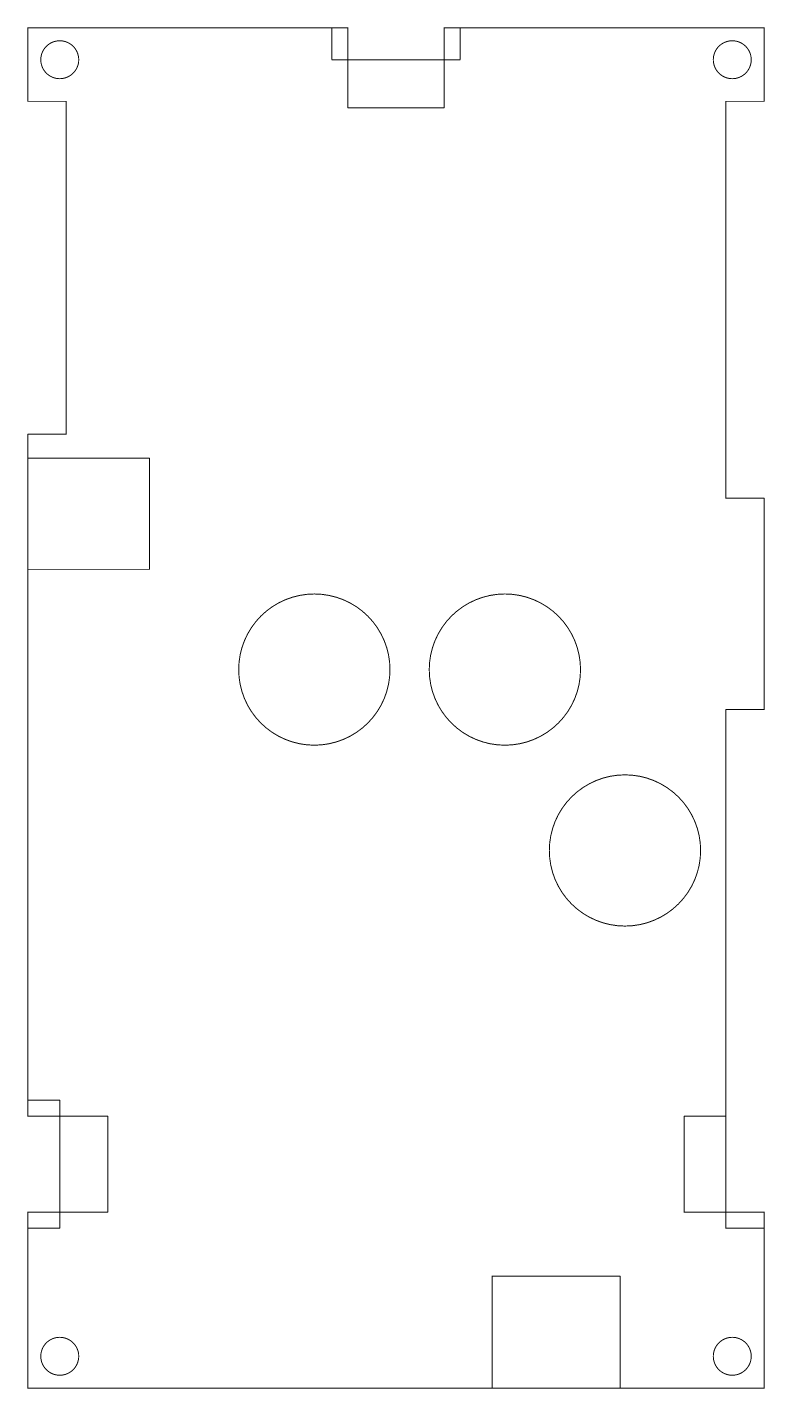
# Model space of a CAD drawing. Header units: inches. Extents: x 0 to 2.3, y 0 to 4.25.
import ezdxf

# ---------------------------------------------------------------- set-up
doc = ezdxf.new("R2010")
doc.units = ezdxf.units.IN
doc.header["$MEASUREMENT"] = 0
doc.layers.add('Mechanical102', color=56, linetype='Continuous')
doc.layers.add('Mechanical103', color=56, linetype='Continuous')

msp = doc.modelspace()

# ---------------------------------------------------------------- linework, layer by layer
at = {"layer": 'Mechanical102', "const_width": 0.003}
for points in [[(0, 4.02), (0, 4.25)], [(0, 4.25), (0.95, 4.25)], [(0.95, 4.15), (0.95, 4.25)], [(1.35, 4.15), (1.35, 4.25)], [(1.35, 4.25), (2.3, 4.25)], [(2.3, 4.02), (2.3, 4.25)], [(0.95, 4.15), (1.35, 4.15)], [(0, 4.02), (0.12, 4.02)], [(0.12, 2.98), (0.12, 4.02)], [(2.18, 4.02), (2.18, 2.78)], [(2.18, 4.02), (2.3, 4.02)], [(0, 0.9), (0, 2.98)], [(0, 2.98), (0.12, 2.98)], [(2.18, 2.78), (2.3, 2.78)], [(2.3, 2.12), (2.3, 2.78)], [(2.18, 2.12), (2.3, 2.12)], [(2.18, 2.12), (2.18, 0.5)], [(0, 0.9), (0.1, 0.9)], [(0.1, 0.5), (0.1, 0.9)], [(0, 0.5), (0.1, 0.5)], [(0, 0), (0, 0.5)], [(2.18, 0.5), (2.3, 0.5)], [(2.3, 0), (2.3, 0.5)], [(1.45, 0), (1.45, 0.35)], [(1.45, 0.35), (1.85, 0.35)], [(1.85, 0), (1.85, 0.35)], [(0, 0), (1.45, 0)], [(1.85, 0), (2.3, 0)]]:
    msp.add_lwpolyline(points, dxfattribs=at)
at = {"layer": 'Mechanical102'}
for points, const_width in [([(-0.0008, 4.25, 1), (0.0008, 4.25, 1)], 0.0015), ([(-0.0008, 4.25, 1), (0.0008, 4.25, 1)], 0.0015), ([(0.1593, 4.15, 1), (0.0408, 4.15, 1)], 0.003), ([(0.9493, 4.25, 1), (0.9507, 4.25, 1)], 0.0015), ([(0.9493, 4.25, 1), (0.9507, 4.25, 1)], 0.0015), ([(1.3493, 4.25, 1), (1.3507, 4.25, 1)], 0.0015), ([(1.3493, 4.25, 1), (1.3507, 4.25, 1)], 0.0015), ([(2.2593, 4.15, 1), (2.1408, 4.15, 1)], 0.003), ([(2.2992, 4.25, 1), (2.3007, 4.25, 1)], 0.0015), ([(2.2992, 4.25, 1), (2.3007, 4.25, 1)], 0.0015), ([(0.04, 4.15, 1), (0.0415, 4.15, 1)], 0.0015), ([(0.1585, 4.15, 1), (0.16, 4.15, 1)], 0.0015), ([(0.9493, 4.15, 1), (0.9507, 4.15, 1)], 0.0015), ([(0.9493, 4.15, 1), (0.9507, 4.15, 1)], 0.0015), ([(1.3493, 4.15, 1), (1.3507, 4.15, 1)], 0.0015), ([(1.3493, 4.15, 1), (1.3507, 4.15, 1)], 0.0015), ([(2.14, 4.15, 1), (2.1415, 4.15, 1)], 0.0015), ([(2.2585, 4.15, 1), (2.26, 4.15, 1)], 0.0015), ([(-0.0008, 4.02, 1), (0.0008, 4.02, 1)], 0.0015), ([(-0.0008, 4.02, 1), (0.0008, 4.02, 1)], 0.0015), ([(0.1192, 4.02, 1), (0.1207, 4.02, 1)], 0.0015), ([(0.1192, 4.02, 1), (0.1207, 4.02, 1)], 0.0015), ([(2.1792, 4.02, 1), (2.1807, 4.02, 1)], 0.0015), ([(2.1792, 4.02, 1), (2.1807, 4.02, 1)], 0.0015), ([(2.2992, 4.02, 1), (2.3007, 4.02, 1)], 0.0015), ([(2.2992, 4.02, 1), (2.3007, 4.02, 1)], 0.0015), ([(-0.0008, 2.98, 1), (0.0008, 2.98, 1)], 0.0015), ([(-0.0008, 2.98, 1), (0.0008, 2.98, 1)], 0.0015), ([(0.1192, 2.98, 1), (0.1207, 2.98, 1)], 0.0015), ([(0.1192, 2.98, 1), (0.1207, 2.98, 1)], 0.0015), ([(2.1792, 2.78, 1), (2.1807, 2.78, 1)], 0.0015), ([(2.1792, 2.78, 1), (2.1807, 2.78, 1)], 0.0015), ([(2.2992, 2.78, 1), (2.3007, 2.78, 1)], 0.0015), ([(2.2992, 2.78, 1), (2.3007, 2.78, 1)], 0.0015), ([(1.1312, 2.245, 1), (0.6588, 2.245, 1)], 0.003), ([(1.7262, 2.245, 1), (1.2538, 2.245, 1)], 0.003), ([(0.658, 2.245, 1), (0.6595, 2.245, 1)], 0.0015), ([(1.1305, 2.245, 1), (1.132, 2.245, 1)], 0.0015), ([(1.253, 2.245, 1), (1.2545, 2.245, 1)], 0.0015), ([(1.7255, 2.245, 1), (1.727, 2.245, 1)], 0.0015), ([(2.1792, 2.12, 1), (2.1807, 2.12, 1)], 0.0015), ([(2.1792, 2.12, 1), (2.1807, 2.12, 1)], 0.0015), ([(2.2992, 2.12, 1), (2.3007, 2.12, 1)], 0.0015), ([(2.2992, 2.12, 1), (2.3007, 2.12, 1)], 0.0015), ([(2.1012, 1.68, 1), (1.6288, 1.68, 1)], 0.003), ([(1.628, 1.68, 1), (1.6295, 1.68, 1)], 0.0015), ([(2.1005, 1.68, 1), (2.102, 1.68, 1)], 0.0015), ([(-0.0008, 0.9, 1), (0.0008, 0.9, 1)], 0.0015), ([(-0.0008, 0.9, 1), (0.0008, 0.9, 1)], 0.0015), ([(0.0993, 0.9, 1), (0.1008, 0.9, 1)], 0.0015), ([(0.0993, 0.9, 1), (0.1008, 0.9, 1)], 0.0015), ([(-0.0008, 0.5, 1), (0.0008, 0.5, 1)], 0.0015), ([(-0.0008, 0.5, 1), (0.0008, 0.5, 1)], 0.0015), ([(0.0993, 0.5, 1), (0.1008, 0.5, 1)], 0.0015), ([(0.0993, 0.5, 1), (0.1008, 0.5, 1)], 0.0015), ([(2.1792, 0.5, 1), (2.1807, 0.5, 1)], 0.0015), ([(2.1792, 0.5, 1), (2.1807, 0.5, 1)], 0.0015), ([(2.2992, 0.5, 1), (2.3007, 0.5, 1)], 0.0015), ([(2.2992, 0.5, 1), (2.3007, 0.5, 1)], 0.0015), ([(1.4492, 0.35, 1), (1.4507, 0.35, 1)], 0.0015), ([(1.4492, 0.35, 1), (1.4507, 0.35, 1)], 0.0015), ([(1.8493, 0.35, 1), (1.8507, 0.35, 1)], 0.0015), ([(1.8493, 0.35, 1), (1.8507, 0.35, 1)], 0.0015), ([(0.1593, 0.1, 1), (0.0408, 0.1, 1)], 0.003), ([(2.2593, 0.1, 1), (2.1408, 0.1, 1)], 0.003), ([(0.04, 0.1, 1), (0.0415, 0.1, 1)], 0.0015), ([(0.1585, 0.1, 1), (0.16, 0.1, 1)], 0.0015), ([(2.14, 0.1, 1), (2.1415, 0.1, 1)], 0.0015), ([(2.2585, 0.1, 1), (2.26, 0.1, 1)], 0.0015), ([(-0.0008, 0, 1), (0.0008, 0, 1)], 0.0015), ([(-0.0008, 0, 1), (0.0008, 0, 1)], 0.0015), ([(1.4492, 0, 1), (1.4507, 0, 1)], 0.0015), ([(1.4492, 0, 1), (1.4507, 0, 1)], 0.0015), ([(1.8493, 0, 1), (1.8507, 0, 1)], 0.0015), ([(1.8493, 0, 1), (1.8507, 0, 1)], 0.0015), ([(2.2992, 0, 1), (2.3007, 0, 1)], 0.0015), ([(2.2992, 0, 1), (2.3007, 0, 1)], 0.0015)]:
    msp.add_lwpolyline(points, format="xyb", close=True, dxfattribs=dict(at, const_width=const_width))
at = {"layer": 'Mechanical103', "const_width": 0.003}
for points in [[(0, 4.02), (0, 4.25)], [(0, 4.25), (1, 4.25)], [(1, 4), (1, 4.25)], [(1.3, 4), (1.3, 4.25)], [(1.3, 4.25), (2.3, 4.25)], [(2.3, 4.02), (2.3, 4.25)], [(0, 4.02), (0.12, 4.02)], [(0.12, 2.98), (0.12, 4.02)], [(1, 4), (1.3, 4)], [(2.18, 4.02), (2.3, 4.02)], [(2.18, 4.02), (2.18, 2.78)], [(0, 2.98), (0.12, 2.98)], [(0, 2.905), (0, 2.98)], [(0, 2.905), (0.38, 2.905)], [(0.38, 2.5582), (0.38, 2.905)], [(2.18, 2.78), (2.3, 2.78)], [(2.3, 2.12), (2.3, 2.78)], [(0, 2.5582), (0.38, 2.5582)], [(0, 0.85), (0, 2.5582)], [(2.18, 2.12), (2.3, 2.12)], [(2.18, 0.85), (2.18, 2.12)], [(0, 0.85), (0.25, 0.85)], [(0.25, 0.55), (0.25, 0.85)], [(2.05, 0.85), (2.18, 0.85)], [(2.05, 0.55), (2.05, 0.85)], [(0, 0), (0, 0.55)], [(0, 0.55), (0.25, 0.55)], [(2.05, 0.55), (2.3, 0.55)], [(2.3, 0), (2.3, 0.55)], [(0, 0), (2.3, 0)]]:
    msp.add_lwpolyline(points, dxfattribs=at)
at = {"layer": 'Mechanical103'}
for points, const_width in [([(-0.0008, 4.25, 1), (0.0008, 4.25, 1)], 0.0015), ([(-0.0008, 4.25, 1), (0.0008, 4.25, 1)], 0.0015), ([(0.1593, 4.15, 1), (0.0408, 4.15, 1)], 0.003), ([(0.9992, 4.25, 1), (1.0008, 4.25, 1)], 0.0015), ([(0.9992, 4.25, 1), (1.0008, 4.25, 1)], 0.0015), ([(1.2993, 4.25, 1), (1.3008, 4.25, 1)], 0.0015), ([(1.2993, 4.25, 1), (1.3008, 4.25, 1)], 0.0015), ([(2.2593, 4.15, 1), (2.1408, 4.15, 1)], 0.003), ([(2.2992, 4.25, 1), (2.3007, 4.25, 1)], 0.0015), ([(2.2992, 4.25, 1), (2.3007, 4.25, 1)], 0.0015), ([(0.04, 4.15, 1), (0.0415, 4.15, 1)], 0.0015), ([(0.1585, 4.15, 1), (0.16, 4.15, 1)], 0.0015), ([(2.14, 4.15, 1), (2.1415, 4.15, 1)], 0.0015), ([(2.2585, 4.15, 1), (2.26, 4.15, 1)], 0.0015), ([(-0.0008, 4.02, 1), (0.0008, 4.02, 1)], 0.0015), ([(-0.0008, 4.02, 1), (0.0008, 4.02, 1)], 0.0015), ([(0.1192, 4.02, 1), (0.1207, 4.02, 1)], 0.0015), ([(0.1192, 4.02, 1), (0.1207, 4.02, 1)], 0.0015), ([(0.9992, 4, 1), (1.0008, 4, 1)], 0.0015), ([(0.9992, 4, 1), (1.0008, 4, 1)], 0.0015), ([(1.2993, 4, 1), (1.3008, 4, 1)], 0.0015), ([(1.2993, 4, 1), (1.3008, 4, 1)], 0.0015), ([(2.1792, 4.02, 1), (2.1807, 4.02, 1)], 0.0015), ([(2.1792, 4.02, 1), (2.1807, 4.02, 1)], 0.0015), ([(2.2992, 4.02, 1), (2.3007, 4.02, 1)], 0.0015), ([(2.2992, 4.02, 1), (2.3007, 4.02, 1)], 0.0015), ([(-0.0008, 2.98, 1), (0.0008, 2.98, 1)], 0.0015), ([(-0.0008, 2.98, 1), (0.0008, 2.98, 1)], 0.0015), ([(0.1192, 2.98, 1), (0.1207, 2.98, 1)], 0.0015), ([(0.1192, 2.98, 1), (0.1207, 2.98, 1)], 0.0015), ([(-0.0008, 2.905, 1), (0.0008, 2.905, 1)], 0.0015), ([(-0.0008, 2.905, 1), (0.0008, 2.905, 1)], 0.0015), ([(0.3792, 2.905, 1), (0.3807, 2.905, 1)], 0.0015), ([(0.3792, 2.905, 1), (0.3807, 2.905, 1)], 0.0015), ([(2.1792, 2.78, 1), (2.1807, 2.78, 1)], 0.0015), ([(2.1792, 2.78, 1), (2.1807, 2.78, 1)], 0.0015), ([(2.2992, 2.78, 1), (2.3007, 2.78, 1)], 0.0015), ([(2.2992, 2.78, 1), (2.3007, 2.78, 1)], 0.0015), ([(-0.0008, 2.5582, 1), (0.0008, 2.5582, 1)], 0.0015), ([(-0.0008, 2.5582, 1), (0.0008, 2.5582, 1)], 0.0015), ([(0.3792, 2.5582, 1), (0.3807, 2.5582, 1)], 0.0015), ([(0.3792, 2.5582, 1), (0.3807, 2.5582, 1)], 0.0015), ([(2.1792, 2.12, 1), (2.1807, 2.12, 1)], 0.0015), ([(2.1792, 2.12, 1), (2.1807, 2.12, 1)], 0.0015), ([(2.2992, 2.12, 1), (2.3007, 2.12, 1)], 0.0015), ([(2.2992, 2.12, 1), (2.3007, 2.12, 1)], 0.0015), ([(-0.0008, 0.85, 1), (0.0008, 0.85, 1)], 0.0015), ([(-0.0008, 0.85, 1), (0.0008, 0.85, 1)], 0.0015), ([(0.2492, 0.85, 1), (0.2507, 0.85, 1)], 0.0015), ([(0.2492, 0.85, 1), (0.2507, 0.85, 1)], 0.0015), ([(2.0492, 0.85, 1), (2.0507, 0.85, 1)], 0.0015), ([(2.0492, 0.85, 1), (2.0507, 0.85, 1)], 0.0015), ([(2.1792, 0.85, 1), (2.1807, 0.85, 1)], 0.0015), ([(2.1792, 0.85, 1), (2.1807, 0.85, 1)], 0.0015), ([(-0.0008, 0.55, 1), (0.0008, 0.55, 1)], 0.0015), ([(-0.0008, 0.55, 1), (0.0008, 0.55, 1)], 0.0015), ([(0.2492, 0.55, 1), (0.2507, 0.55, 1)], 0.0015), ([(0.2492, 0.55, 1), (0.2507, 0.55, 1)], 0.0015), ([(2.0492, 0.55, 1), (2.0507, 0.55, 1)], 0.0015), ([(2.0492, 0.55, 1), (2.0507, 0.55, 1)], 0.0015), ([(2.2992, 0.55, 1), (2.3007, 0.55, 1)], 0.0015), ([(2.2992, 0.55, 1), (2.3007, 0.55, 1)], 0.0015), ([(0.1593, 0.1, 1), (0.0408, 0.1, 1)], 0.003), ([(2.2593, 0.1, 1), (2.1408, 0.1, 1)], 0.003), ([(0.04, 0.1, 1), (0.0415, 0.1, 1)], 0.0015), ([(0.1585, 0.1, 1), (0.16, 0.1, 1)], 0.0015), ([(2.14, 0.1, 1), (2.1415, 0.1, 1)], 0.0015), ([(2.2585, 0.1, 1), (2.26, 0.1, 1)], 0.0015), ([(-0.0008, 0, 1), (0.0008, 0, 1)], 0.0015), ([(-0.0008, 0, 1), (0.0008, 0, 1)], 0.0015), ([(2.2992, 0, 1), (2.3007, 0, 1)], 0.0015), ([(2.2992, 0, 1), (2.3007, 0, 1)], 0.0015)]:
    msp.add_lwpolyline(points, format="xyb", close=True, dxfattribs=dict(at, const_width=const_width))

doc.saveas('drawing.dxf')
